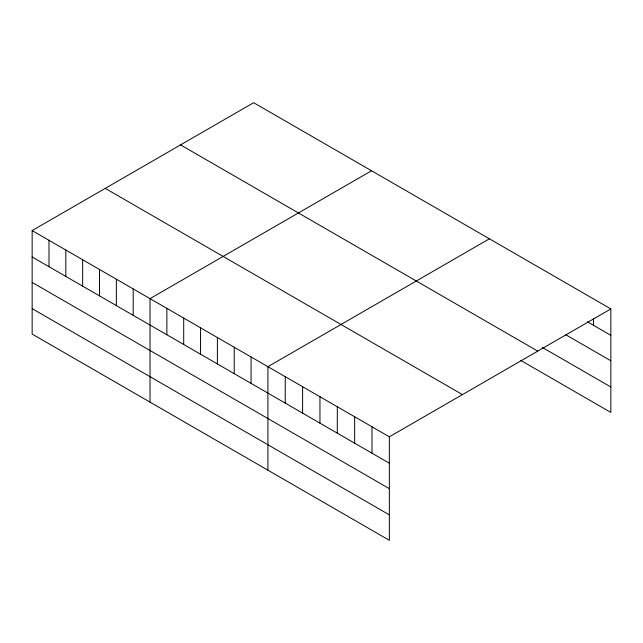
<?xml version="1.0" encoding="UTF-8"?>
<svg xmlns="http://www.w3.org/2000/svg" width="643" height="643" viewBox="0 0 643 643"><rect width="100%" height="100%" fill="white"/><g stroke="black" fill="none" stroke-linecap="round" stroke-linejoin="round"><path stroke-width="0.96" d="M32.15 230.58L389.353 436.806L389.353 540.305L32.15 334.079L32.15 230.58L253.647 102.695L610.85 308.921L610.85 412.42L520.629 360.337M371.525 170.749L150.028 298.633L150.028 402.132M489.403 238.81L267.906 366.687L267.906 470.186M389.353 436.806L610.85 308.921M587.429 321.813L610.85 335.333M565.744 334.73L610.85 360.771M542.314 347.421L610.85 386.982M180.554 144.9L537.757 351.126M105.243 188.375L462.446 394.601M32.15 256.983L389.353 463.217M32.15 282.43L389.353 488.656M32.15 308.64L389.353 514.866M593.497 318.47L593.497 325.318M372 426.791L372 453.202M354.655 416.768L354.655 443.18M337.302 406.754L337.302 433.165M319.957 396.739L319.957 423.15M302.604 386.724L302.604 413.127M285.251 376.702L285.251 403.113M251.067 356.961L251.067 383.373M234.221 347.244L234.221 373.655M217.382 337.519L217.382 363.93M200.544 327.801L200.544 354.213M183.705 318.076L183.705 344.487M166.867 308.351L166.867 334.762M133.189 288.908L133.189 315.319M116.351 279.191L116.351 305.594M99.504 269.465L99.504 295.876M82.666 259.74L82.666 286.151M65.827 250.023L65.827 276.434M48.989 240.297L48.989 266.708"/></g></svg>
